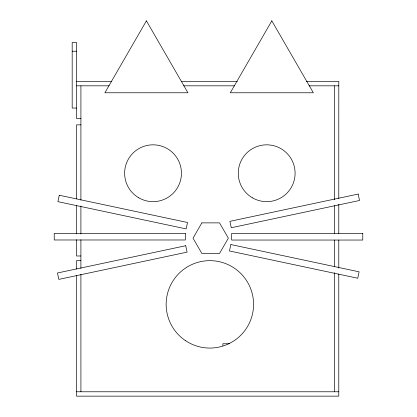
<?xml version="1.0" encoding="UTF-8"?>
<svg xmlns="http://www.w3.org/2000/svg" width="417" height="417" viewBox="0 0 417 417"><rect width="100%" height="100%" fill="white"/><g stroke="black" fill="none" stroke-linecap="round" stroke-linejoin="round"><path stroke-width="0.63" d="M72.183 51.228L76.551 51.228M76.551 81.451L111.693 81.451M181.322 81.451L237.289 81.451M306.266 81.451L338.802 81.451L338.781 198.44M76.551 85.819L109.087 85.819M183.626 85.819L234.682 85.819M309.08 85.819L338.802 85.819M76.551 108.05L72.183 108.05L72.183 42.487L76.551 42.487L76.551 118.558L80.924 118.558M80.903 124.865L76.53 124.865L76.53 198.867M80.903 255.991L76.53 255.991L76.53 239.765M80.903 260.651L76.53 260.651L76.53 269.09M229.371 343.754L222.866 343.754L222.866 345.63M76.53 391.777L338.781 391.777M338.781 204.299L338.781 233.593M338.781 240.103L338.781 268.095M338.781 273.953L338.781 396.15L76.53 396.15L76.53 275.585M334.434 85.819L334.434 199.738M334.434 205.597L334.434 233.593M334.434 240.103L334.434 266.791M334.434 272.65L334.434 391.777M80.924 85.819L80.903 200.165M80.903 206.008L80.903 233.921M80.903 239.765L80.903 268.444M80.903 274.287L80.924 391.777M76.53 205.362L76.53 233.921M59.261 195.234L57.895 201.646L186.154 228.907L187.52 222.496L59.261 195.234M230.846 244.56L229.48 250.971L357.739 278.233L359.105 271.821L230.846 244.56M146.419 20.85L104.896 92.772L187.942 92.772L146.419 20.85M271.821 20.85L230.299 92.772L313.344 92.772L271.821 20.85M201.854 222.876L193.019 238.175L201.854 253.473L219.519 253.473L228.349 238.175L219.519 222.876L201.854 222.876M358.167 194.072L229.908 221.333L231.268 227.745L359.532 200.483L358.167 194.072M185.732 245.722L57.468 272.984L58.833 279.395L187.092 252.134L185.732 245.722M185.346 233.426L54.22 233.426L54.22 239.983L185.346 239.983L185.346 233.426M362.78 233.484L231.654 233.484L231.654 240.041L362.78 240.041L362.78 233.484M138.835 197.84A28.408 28.408 0 0 0 181.452 173.237A28.408 28.408 0 0 0 138.835 148.629A28.408 28.408 0 0 0 138.835 197.84M252.478 197.84A28.408 28.408 0 0 0 295.095 173.237A28.408 28.408 0 0 0 252.478 148.629A28.408 28.408 0 0 0 252.478 197.84M185.581 340.705A43.707 43.707 0 0 0 253.479 307.22A43.707 43.707 0 0 0 190.533 265.16A43.707 43.707 0 0 0 185.581 340.705"/></g></svg>
